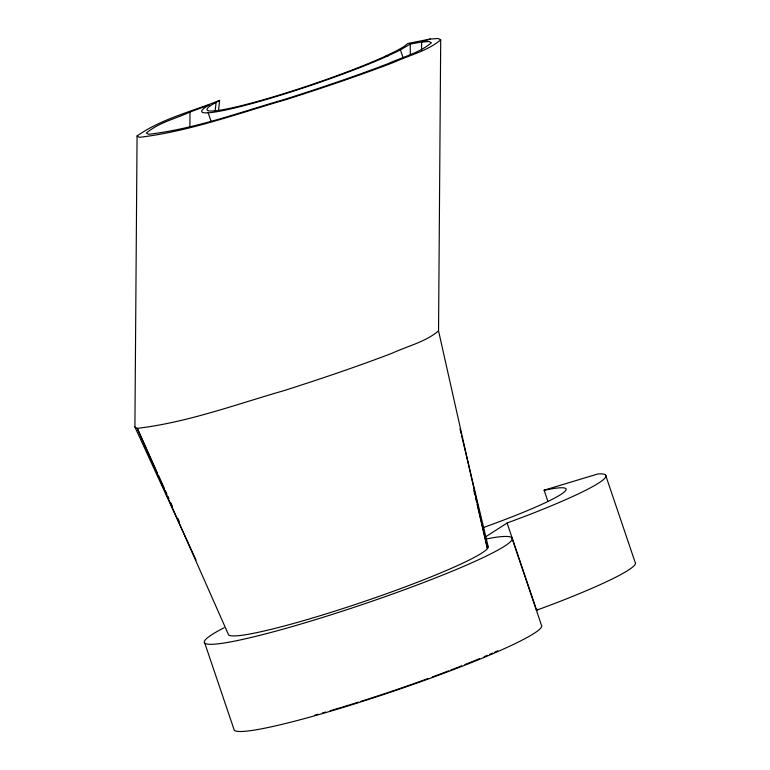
<?xml version="1.0" encoding="UTF-8"?>
<svg xmlns="http://www.w3.org/2000/svg" width="770" height="770" viewBox="0 0 770 770"><rect width="100%" height="100%" fill="white"/><g stroke="black" fill="none" stroke-linecap="round" stroke-linejoin="round"><path stroke-width="1.16" d="M196.061 560.098L134.904 427.003L137.07 135.963C161.536 118.667 192.019 111.554 219.623 100.379L218.449 111.053M189.892 126.473L189.998 112.045L209.604 104.71L206.986 106.193A112.064 10.154 -18.7 0 0 255.784 102.497A112.064 10.154 -18.7 0 0 388.484 55.633L400.429 49.906L410.227 44.063L421.585 42.032L429.198 41.522L431.412 42.802C418.995 53.245 402.306 57.057 387.782 63.785C354.315 76.567 320.349 88.011 286.219 98.897C240.798 111.948 195.705 128.715 148.581 134.298L146.367 133.027C158.784 122.574 175.473 118.763 189.998 112.045M421.527 50.454L421.585 42.032L430.247 39.039L438.351 38.5L440.709 39.857L438.544 330.898L487.439 548.625L477.082 504.34M410.314 55.209L410.227 44.063M215.157 111.024L216.11 102.362M440.709 39.857C427.485 50.984 409.707 55.045 394.23 62.206C358.579 75.826 322.399 88.011 286.045 99.609C237.66 113.517 189.632 131.372 139.437 137.329L137.07 135.963M438.544 330.898C425.319 342.024 407.542 346.086 392.074 353.238C356.414 366.867 320.243 379.052 283.889 390.65C235.495 404.558 187.466 422.412 137.272 428.361L134.904 427.003M485.928 536.642L507.084 523.032L525.939 515.967A154.087 13.966 -18.7 0 0 600.61 473.81L597.568 474.041L544.121 490.201L547.951 501.53M507.084 523.032L536.603 610.244L538.143 609.253M219.623 100.379L212.039 104.662A106.462 9.644 -18.7 0 0 258.393 101.159A106.462 9.644 -18.7 0 0 384.461 56.634L388.484 55.633M384.461 56.634L395.809 51.195L403.778 46.701L407.859 43.476L430.247 39.039M536.603 610.244L555.459 603.179A154.087 13.966 -18.7 0 0 635.096 562.206L605.576 474.994M544.121 490.201L554.718 488.334A112.064 10.154 -18.7 0 1 483.233 527.604M486.573 538.885L495.668 537.277A162.489 14.726 -18.7 0 1 354.883 607.049A162.489 14.726 -18.7 0 1 224.128 627.733M157.523 473.271L137.272 428.361L228.575 634.875A137.272 12.445 -18.7 0 0 368.175 600.148A137.272 12.445 -18.7 0 0 488.007 545.863L461.673 435.945M158.505 475.465L164.434 488.613M165.425 490.798L166.907 494.09M167.889 496.275L168.88 498.469M170.853 502.849L172.336 506.14M177.774 518.181L179.256 521.473M400.429 49.906L403.047 57.625M511.829 537.691L541.349 624.903A162.489 14.726 -18.7 0 1 399.505 689.15A162.489 14.726 -18.7 0 1 234.273 730.258L204.753 643.046M208.064 112.42L211.086 121.352M459.998 428.928L461.115 433.606M473.81 490.355L474.897 495.023M475.446 497.353L476.534 502.011M497.728 650.814A156.888 14.216 -18.7 0 1 494.735 652.142M492.685 653.037A156.888 14.216 -18.7 0 1 489.528 654.413M487.372 655.328A156.888 14.216 -18.7 0 1 484.07 656.733M479.566 658.61A156.888 14.216 -18.7 0 1 464.945 664.529M461.663 665.829A156.888 14.216 -18.7 0 1 454.974 668.437M453.934 668.841A156.888 14.216 -18.7 0 1 450.787 670.044M448.669 670.853A156.888 14.216 -18.7 0 1 432.268 676.984M427.812 678.611A156.888 14.216 -18.7 0 1 400.217 688.37M399.101 688.755A156.888 14.216 -18.7 0 1 369.966 698.457M368.811 698.833A156.888 14.216 -18.7 0 1 360.745 701.412M358.445 702.134A156.888 14.216 -18.7 0 1 342.621 707.033M341.514 707.361A156.888 14.216 -18.7 0 1 330.128 710.749M325.662 712.048A156.888 14.216 -18.7 0 1 322.361 713.001M318.029 714.233A156.888 14.216 -18.7 0 1 314.843 715.128"/></g></svg>
